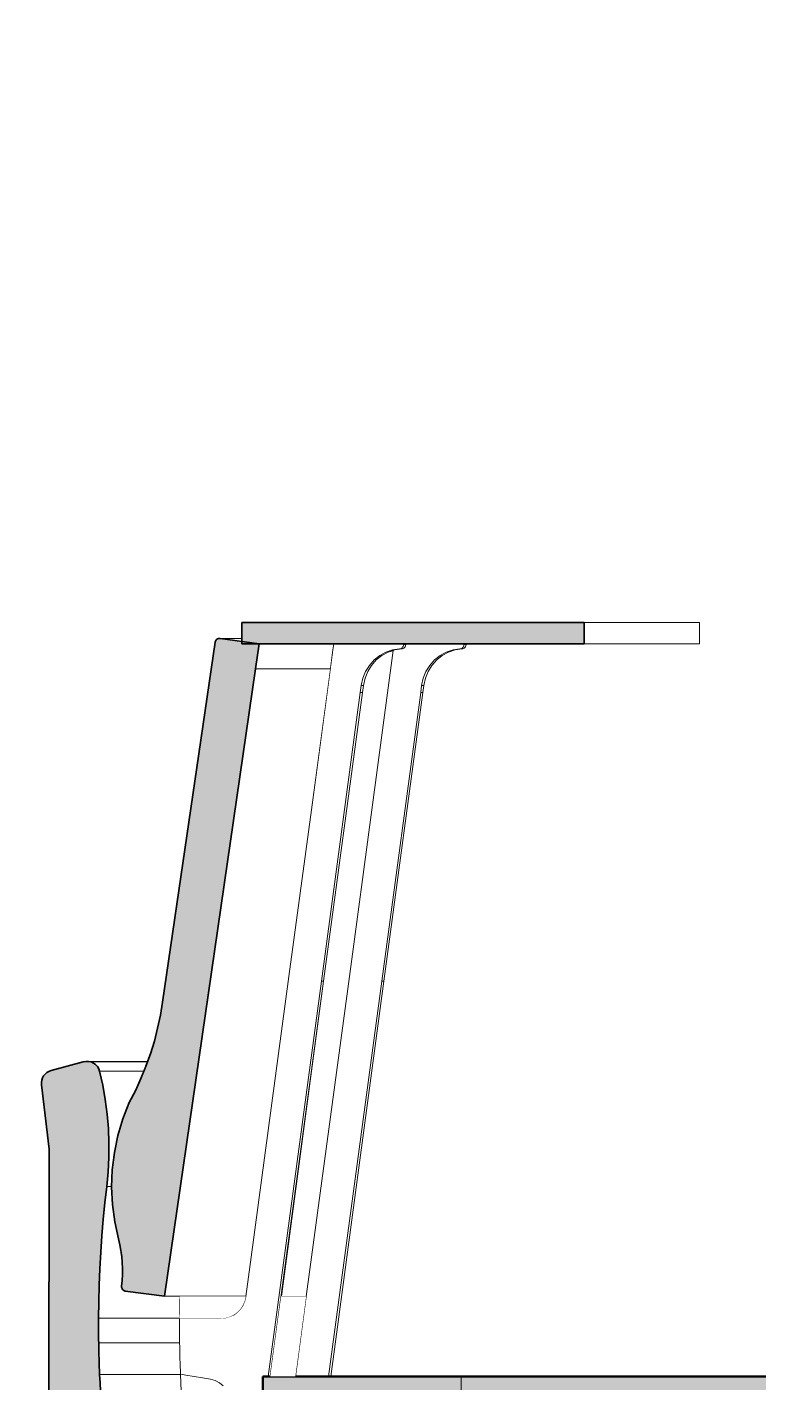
# Model space of a CAD drawing. Header units: millimetres. Extents: x -48147 to 1422273, y -494195 to 18123.
# Drawn here: x 1391979 to 1392842, y -488527 to -486930 of the extents above; entities that cross this region are included whole.
import ezdxf

# ---------------------------------------------------------------- set-up
doc = ezdxf.new("R2010")
doc.units = ezdxf.units.MM
doc.header["$MEASUREMENT"] = 0
doc.linetypes.add('Wipeout_Contour', pattern=[1000, 0, -1000])
doc.layers.add('HATCHING_Pen_No__1', color=7, linetype='Continuous', lineweight=13)
doc.layers.add('New_A-35-M_FFE_Fixed_Pen_No__1', color=7, linetype='Continuous', lineweight=13)
for name, color, linetype, lineweight, true_color in [('HATCHING_Pen_No__145', 7, 'Continuous', 0, 0xa6a6a6), ('New_A-20-M_Floor_Slab_Pen_No__29', 7, 'Continuous', 50, 0x2a2a2a), ('New_A-20-M_Floor_Slab_Pen_No__81', 7, 'Continuous', 20, 0x6a6a6a), ('New_A-35-M_FFE_Fixed_Pen_No__104', 7, 'Continuous', 15, 0xa6a6a6), ('New_A-35-M_FFE_Fixed_Pen_No__44', 7, 'Continuous', 35, 0x444444)]:
    doc.layers.add(name, color=color, linetype=linetype, lineweight=lineweight, true_color=true_color)
for name, color, linetype in [('New_A-20-M_Floor_Slab', 7, 'Continuous'), ('New_A-20-M_Roof', 7, 'Continuous'), ('New_A-25-M_Wall_Int', 7, 'Continuous'), ('New_A-35-M_FFE_Fixed', 7, 'Continuous')]:
    doc.layers.add(name, color=color, linetype=linetype)

# ---------------------------------------------------------------- blocks, each defined once
blk = doc.blocks.new('Section Elem_187_2', base_point=(1383917.5, -489195))
at = {"color": 254, "linetype": 'Wipeout_Contour', "lineweight": 0, "ltscale": 5913535.583764167}
blk.add_wipeout([(1398261.9, -487179.4), (1392658.7, -489125.1), (1392664.9, -489142.9), (1398261.9, -487199.3)], dxfattribs=at).dxf.layer = 'New_A-20-M_Roof'
blk = doc.blocks.new('Section Elem_292_2', base_point=(1383917.5, -489195))
at = {"layer": 'New_A-35-M_FFE_Fixed_Pen_No__44', "linetype": 'Continuous'}
blk.add_line((1392005.3, -488408), (1392004.8, -488408), dxfattribs=at)
at = {"layer": 'New_A-35-M_FFE_Fixed_Pen_No__44', "linetype": 'Continuous', "flags": 128}
blk.add_lwpolyline([(1392004.8, -488408), (1392004.8, -488540), (1392004.8, -488552)], dxfattribs=at)
at = {"color": 254, "linetype": 'Wipeout_Contour', "lineweight": 0, "ltscale": 5902433.51346882}
blk.add_wipeout([(1392635.8, -487631.1), (1392635.8, -487656.1), (1392771.7, -487656.1), (1392771.7, -487631.1)], dxfattribs=at).dxf.layer = 'New_A-35-M_FFE_Fixed'
at = {"color": 254, "linetype": 'Wipeout_Contour', "lineweight": 0, "ltscale": 5901396.156377889}
blk.add_wipeout([(1392422.6, -487658.1), (1392422.3, -487659), (1392424.9, -487659), (1392425.2, -487658.1)], dxfattribs=at).dxf.layer = 'New_A-35-M_FFE_Fixed'
at = {"color": 254, "linetype": 'Wipeout_Contour', "lineweight": 0, "ltscale": 5901638.492732571}
blk.add_wipeout([(1392483.7, -487663.4), (1392491.9, -487662.2), (1392489.3, -487662.2), (1392481.1, -487663.4)], dxfattribs=at).dxf.layer = 'New_A-35-M_FFE_Fixed'
at = {"color": 254, "linetype": 'Wipeout_Contour', "lineweight": 0, "ltscale": 5901272.114057507}
blk.add_wipeout([(1392382.5, -487681.7), (1392378, -487688.9), (1392380.6, -487688.9), (1392385.1, -487681.7)], dxfattribs=at).dxf.layer = 'New_A-35-M_FFE_Fixed'
at = {"color": 254, "linetype": 'Wipeout_Contour', "lineweight": 0, "ltscale": 5901566.155512916}
blk.add_wipeout([(1392461.9, -487675.3), (1392468.4, -487670.1), (1392465.8, -487670.1), (1392459.3, -487675.3)], dxfattribs=at).dxf.layer = 'New_A-35-M_FFE_Fixed'
at = {"color": 254, "linetype": 'Wipeout_Contour', "lineweight": 0, "ltscale": 5901536.342465379}
blk.add_wipeout([(1392448.6, -487696.8), (1392451.8, -487688.9), (1392449.2, -487688.9), (1392446, -487696.8)], dxfattribs=at).dxf.layer = 'New_A-35-M_FFE_Fixed'
at = {"color": 254, "linetype": 'Wipeout_Contour', "lineweight": 0, "ltscale": 5901274.356373379}
blk.add_wipeout([(1392375.5, -487705.2), (1392373, -487705.2), (1392371.8, -487713.6), (1392374.4, -487713.6)], dxfattribs=at).dxf.layer = 'New_A-35-M_FFE_Fixed'
at = {"color": 254, "linetype": 'Wipeout_Contour', "lineweight": 0, "ltscale": 5901543.051749294}
blk.add_wipeout([(1392445.6, -487713.6), (1392446.7, -487705.2), (1392444.1, -487705.2), (1392443, -487713.6)], dxfattribs=at).dxf.layer = 'New_A-35-M_FFE_Fixed'
at = {"color": 254, "linetype": 'Wipeout_Contour', "lineweight": 0, "ltscale": 7376034.337612844}
blk.add_wipeout([(1392064.6, -488159.8), (1392068.4, -488176.5), (1392109.7, -488176.5), (1392113.3, -488168.5), (1392116.9, -488159.8)], dxfattribs=at).dxf.layer = 'New_A-35-M_FFE_Fixed'
at = {"color": 254, "linetype": 'Wipeout_Contour', "lineweight": 0, "ltscale": 7376086.993997205}
blk.add_wipeout([(1392075, -488227.3), (1392075.6, -488244.4), (1392084.3, -488244.4), (1392086.2, -488235.7), (1392088.7, -488227.3)], dxfattribs=at).dxf.layer = 'New_A-35-M_FFE_Fixed'
at = {"color": 254, "linetype": 'Wipeout_Contour', "lineweight": 0, "ltscale": 7376171.016053017}
blk.add_wipeout([(1392070.8, -488314.9), (1392079.6, -488314.9), (1392078.7, -488296.6), (1392078.7, -488295.6), (1392073, -488295.6)], dxfattribs=at).dxf.layer = 'New_A-35-M_FFE_Fixed'
at = {"color": 254, "linetype": 'Wipeout_Contour', "lineweight": 0, "ltscale": 10326817.78559845}
blk.add_wipeout([(1392067.3, -488353.7), (1392065.9, -488373.2), (1392090, -488373.2), (1392089.7, -488371.3), (1392088.4, -488364.4), (1392086.8, -488357.5), (1392086, -488353.7)], dxfattribs=at).dxf.layer = 'New_A-35-M_FFE_Fixed'
at = {"color": 254, "linetype": 'Wipeout_Contour', "lineweight": 0, "ltscale": 5901290.783648164}
blk.add_wipeout([(1392063.3, -488469.1), (1392063.4, -488472.8), (1392158.8, -488472.8), (1392158.8, -488469.1)], dxfattribs=at).dxf.layer = 'New_A-35-M_FFE_Fixed'
at = {"color": 254, "linetype": 'Wipeout_Contour', "lineweight": 0, "ltscale": 5901364.230547085}
blk.add_wipeout([(1392160, -488517.4), (1392064.6, -488517.4), (1392065.1, -488527.1), (1392160.4, -488527.1)], dxfattribs=at).dxf.layer = 'New_A-35-M_FFE_Fixed'
at = {"layer": 'New_A-35-M_FFE_Fixed_Pen_No__1', "linetype": 'Continuous'}
for p, q in [((1392771.7, -487631.1), (1392635.8, -487631.1)), ((1392771.7, -487631.1), (1392771.7, -487656.1)), ((1392771.7, -487656.1), (1392635.8, -487656.1))]:
    blk.add_line(p, q, dxfattribs=at)
at = {"layer": 'New_A-35-M_FFE_Fixed_Pen_No__44', "linetype": 'Continuous'}
for q in [(1392232.1, -487631.1), (1392635.8, -487656.1)]:
    blk.add_line((1392635.8, -487631.1), q, dxfattribs=at)
at = {"color": 254, "linetype": 'Wipeout_Contour', "lineweight": 0, "ltscale": 5901395.245160792}
blk.add_wipeout([(1392421.3, -487660.6), (1392423.9, -487660.6), (1392424.5, -487659.9), (1392421.9, -487659.9)], dxfattribs=at).dxf.layer = 'New_A-35-M_FFE_Fixed'
at = {"color": 254, "linetype": 'Wipeout_Contour', "lineweight": 0, "ltscale": 5901654.811991971}
blk.add_wipeout([(1392491.9, -487662.2), (1392492.8, -487662), (1392490.2, -487662), (1392489.3, -487662.2)], dxfattribs=at).dxf.layer = 'New_A-35-M_FFE_Fixed'
at = {"color": 254, "linetype": 'Wipeout_Contour', "lineweight": 0, "ltscale": 5901550.84754866}
blk.add_wipeout([(1392456.2, -487681.7), (1392461.9, -487675.3), (1392459.3, -487675.3), (1392453.7, -487681.7)], dxfattribs=at).dxf.layer = 'New_A-35-M_FFE_Fixed'
at = {"color": 254, "linetype": 'Wipeout_Contour', "lineweight": 0, "ltscale": 5901267.646007742}
blk.add_wipeout([(1392378, -487688.9), (1392374.8, -487696.8), (1392377.4, -487696.8), (1392380.6, -487688.9)], dxfattribs=at).dxf.layer = 'New_A-35-M_FFE_Fixed'
at = {"color": 254, "linetype": 'Wipeout_Contour', "lineweight": 0, "ltscale": 5901537.573774412}
blk.add_wipeout([(1392448.6, -487696.8), (1392446, -487696.8), (1392444.1, -487705.2), (1392446.7, -487705.2)], dxfattribs=at).dxf.layer = 'New_A-35-M_FFE_Fixed'
at = {"color": 254, "linetype": 'Wipeout_Contour', "lineweight": 0, "ltscale": 5901416.12790128}
blk.add_wipeout([(1392326, -488053.6), (1392328.6, -488053.6), (1392374.4, -487713.6), (1392371.8, -487713.6)], dxfattribs=at).dxf.layer = 'New_A-35-M_FFE_Fixed'
at = {"color": 254, "linetype": 'Wipeout_Contour', "lineweight": 0, "ltscale": 5900800.370506893}
blk.add_wipeout([(1392063.6, -488156.9), (1392064.6, -488159.8), (1392116.9, -488159.8), (1392118.1, -488156.9)], dxfattribs=at).dxf.layer = 'New_A-35-M_FFE_Fixed'
at = {"color": 254, "linetype": 'Wipeout_Contour', "lineweight": 0, "ltscale": 7376070.722392783}
blk.add_wipeout([(1392073.5, -488210.3), (1392075, -488227.3), (1392088.7, -488227.3), (1392092.1, -488216), (1392094.3, -488210.3)], dxfattribs=at).dxf.layer = 'New_A-35-M_FFE_Fixed'
at = {"color": 254, "linetype": 'Wipeout_Contour', "lineweight": 0, "ltscale": 7376106.008614232}
blk.add_wipeout([(1392075.6, -488244.4), (1392075.5, -488261.5), (1392081.2, -488261.5), (1392082, -488255.8), (1392084.3, -488244.4)], dxfattribs=at).dxf.layer = 'New_A-35-M_FFE_Fixed'
at = {"color": 254, "linetype": 'Wipeout_Contour', "lineweight": 0, "ltscale": 7376241.596982971}
blk.add_wipeout([(1392068.9, -488334.3), (1392067.3, -488353.7), (1392086, -488353.7), (1392082.4, -488337.5), (1392081.9, -488334.3)], dxfattribs=at).dxf.layer = 'New_A-35-M_FFE_Fixed'
at = {"color": 254, "linetype": 'Wipeout_Contour', "lineweight": 0, "ltscale": 10326875.3645948}
blk.add_wipeout([(1392065.9, -488373.2), (1392064.8, -488392.6), (1392091.6, -488392.6), (1392091.6, -488392.3), (1392091.3, -488385.3), (1392090.7, -488378.3), (1392090, -488373.2)], dxfattribs=at).dxf.layer = 'New_A-35-M_FFE_Fixed'
at = {"color": 254, "linetype": 'Wipeout_Contour', "lineweight": 0, "ltscale": 5901285.868337039}
blk.add_wipeout([(1392063.3, -488465.5), (1392063.3, -488469.1), (1392158.8, -488469.1), (1392158.7, -488465.5)], dxfattribs=at).dxf.layer = 'New_A-35-M_FFE_Fixed'
at = {"color": 254, "linetype": 'Wipeout_Contour', "lineweight": 0, "ltscale": 5901306.477465702}
blk.add_wipeout([(1392063.5, -488480), (1392063.5, -488484.7), (1392159, -488484.7), (1392158.9, -488480)], dxfattribs=at).dxf.layer = 'New_A-35-M_FFE_Fixed'
at = {"color": 254, "linetype": 'Wipeout_Contour', "lineweight": 0, "ltscale": 5901353.486880967}
blk.add_wipeout([(1392064.4, -488512.7), (1392064.6, -488517.4), (1392160, -488517.4), (1392159.8, -488512.7)], dxfattribs=at).dxf.layer = 'New_A-35-M_FFE_Fixed'
at = {"color": 254, "linetype": 'Wipeout_Contour', "lineweight": 0, "ltscale": 5901389.141127959}
blk.add_wipeout([(1392419.9, -487661.7), (1392419, -487662), (1392421.6, -487662), (1392422.5, -487661.7)], dxfattribs=at).dxf.layer = 'New_A-35-M_FFE_Fixed'
at = {"color": 254, "linetype": 'Wipeout_Contour', "lineweight": 0, "ltscale": 5901586.282809446}
blk.add_wipeout([(1392468.4, -487670.1), (1392475.8, -487666), (1392473.2, -487666), (1392465.8, -487670.1)], dxfattribs=at).dxf.layer = 'New_A-35-M_FFE_Fixed'
at = {"color": 254, "linetype": 'Wipeout_Contour', "lineweight": 0, "ltscale": 5901663.103415485}
blk.add_wipeout([(1392496.4, -487657.2), (1392496.4, -487656.1), (1392493.8, -487656.1), (1392493.8, -487657.2)], dxfattribs=at).dxf.layer = 'New_A-35-M_FFE_Fixed'
at = {"color": 254, "linetype": 'Wipeout_Contour', "lineweight": 0, "ltscale": 5901282.150038674}
blk.add_wipeout([(1392388.1, -487675.3), (1392382.5, -487681.7), (1392385.1, -487681.7), (1392390.7, -487675.3)], dxfattribs=at).dxf.layer = 'New_A-35-M_FFE_Fixed'
at = {"color": 254, "linetype": 'Wipeout_Contour', "lineweight": 0, "ltscale": 5901540.811052563}
blk.add_wipeout([(1392451.8, -487688.9), (1392456.2, -487681.7), (1392453.7, -487681.7), (1392449.2, -487688.9)], dxfattribs=at).dxf.layer = 'New_A-35-M_FFE_Fixed'
at = {"color": 254, "linetype": 'Wipeout_Contour', "lineweight": 0, "ltscale": 5901268.877860803}
blk.add_wipeout([(1392373, -487705.2), (1392375.5, -487705.2), (1392377.4, -487696.8), (1392374.8, -487696.8)], dxfattribs=at).dxf.layer = 'New_A-35-M_FFE_Fixed'
at = {"color": 254, "linetype": 'Wipeout_Contour', "lineweight": 0, "ltscale": 5900785.771683281}
blk.add_wipeout([(1392120.5, -488150.3), (1392057.4, -488150.3), (1392059.9, -488152.1), (1392119.9, -488152.1)], dxfattribs=at).dxf.layer = 'New_A-35-M_FFE_Fixed'
at = {"color": 254, "linetype": 'Wipeout_Contour', "lineweight": 0, "ltscale": 7376057.469805259}
blk.add_wipeout([(1392071.3, -488193.3), (1392073.5, -488210.3), (1392094.3, -488210.3), (1392099.6, -488196.8), (1392101.4, -488193.3)], dxfattribs=at).dxf.layer = 'New_A-35-M_FFE_Fixed'
at = {"color": 254, "linetype": 'Wipeout_Contour', "lineweight": 0, "ltscale": 7376127.257443456}
blk.add_wipeout([(1392075.5, -488261.5), (1392074.6, -488278.6), (1392079.4, -488278.6), (1392079.4, -488276.1), (1392081.2, -488261.5)], dxfattribs=at).dxf.layer = 'New_A-35-M_FFE_Fixed'
at = {"color": 254, "linetype": 'Wipeout_Contour', "lineweight": 0, "ltscale": 7376203.811267262}
blk.add_wipeout([(1392070.8, -488314.9), (1392068.9, -488334.3), (1392081.9, -488334.3), (1392079.7, -488317.1), (1392079.6, -488314.9)], dxfattribs=at).dxf.layer = 'New_A-35-M_FFE_Fixed'
at = {"color": 254, "linetype": 'Wipeout_Contour', "lineweight": 0, "ltscale": 8851636.584311722}
blk.add_wipeout([(1392064, -488412.1), (1392090.6, -488412.1), (1392091.2, -488406.3), (1392091.6, -488399.3), (1392091.6, -488392.6), (1392064.8, -488392.6)], dxfattribs=at).dxf.layer = 'New_A-35-M_FFE_Fixed'
at = {"color": 254, "linetype": 'Wipeout_Contour', "lineweight": 0, "ltscale": 5901276.14392733}
blk.add_wipeout([(1392063.3, -488458.3), (1392063.3, -488461.9), (1392158.7, -488461.9), (1392158.7, -488458.3)], dxfattribs=at).dxf.layer = 'New_A-35-M_FFE_Fixed'
at = {"color": 254, "linetype": 'Wipeout_Contour', "lineweight": 0, "ltscale": 5901295.734320601}
blk.add_wipeout([(1392158.8, -488472.8), (1392063.4, -488472.8), (1392063.4, -488476.4), (1392158.8, -488476.4)], dxfattribs=at).dxf.layer = 'New_A-35-M_FFE_Fixed'
at = {"color": 254, "linetype": 'Wipeout_Contour', "lineweight": 0, "ltscale": 5901346.596008894}
blk.add_wipeout([(1392159.6, -488508.1), (1392064.2, -488508.1), (1392064.4, -488512.7), (1392159.8, -488512.7)], dxfattribs=at).dxf.layer = 'New_A-35-M_FFE_Fixed'
at = {"color": 254, "linetype": 'Wipeout_Contour', "lineweight": 0, "ltscale": 5901391.731226729}
blk.add_wipeout([(1392420.7, -487661.2), (1392419.9, -487661.7), (1392422.5, -487661.7), (1392423.2, -487661.2)], dxfattribs=at).dxf.layer = 'New_A-35-M_FFE_Fixed'
at = {"color": 254, "linetype": 'Wipeout_Contour', "lineweight": 0, "ltscale": 5901610.634965225}
blk.add_wipeout([(1392475.8, -487666), (1392483.7, -487663.4), (1392481.1, -487663.4), (1392473.2, -487666)], dxfattribs=at).dxf.layer = 'New_A-35-M_FFE_Fixed'
at = {"color": 254, "linetype": 'Wipeout_Contour', "lineweight": 0, "ltscale": 5901664.742749119}
blk.add_wipeout([(1392495.7, -487659.9), (1392496.1, -487659), (1392493.5, -487659), (1392493.1, -487659.9)], dxfattribs=at).dxf.layer = 'New_A-35-M_FFE_Fixed'
at = {"color": 254, "linetype": 'Wipeout_Contour', "lineweight": 0, "ltscale": 5900779.721258601}
blk.add_wipeout([(1392054.5, -488149), (1392057.4, -488150.3), (1392120.5, -488150.3), (1392121, -488149)], dxfattribs=at).dxf.layer = 'New_A-35-M_FFE_Fixed'
at = {"color": 254, "linetype": 'Wipeout_Contour', "lineweight": 0, "ltscale": 7376046.858517621}
blk.add_wipeout([(1392109.7, -488176.5), (1392068.4, -488176.5), (1392071.3, -488193.3), (1392101.4, -488193.3), (1392106.8, -488182.8)], dxfattribs=at).dxf.layer = 'New_A-35-M_FFE_Fixed'
at = {"color": 254, "linetype": 'Wipeout_Contour', "lineweight": 0, "ltscale": 5900916.460506753}
blk.add_wipeout([(1392074.6, -488278.6), (1392073, -488295.6), (1392078.7, -488295.6), (1392079.4, -488278.6)], dxfattribs=at).dxf.layer = 'New_A-35-M_FFE_Fixed'
at = {"color": 254, "linetype": 'Wipeout_Contour', "lineweight": 0, "ltscale": 22129432.51314514}
blk.add_wipeout([(1392063.5, -488431.5), (1392158.9, -488431.5), (1392159.1, -488425.1), (1392141.1, -488425.1), (1392094.9, -488418.9), (1392093.9, -488418.6), (1392093, -488418.2), (1392092.2, -488417.7), (1392091.5, -488416.9), (1392091, -488416.1), (1392090.6, -488415.2), (1392090.5, -488414.3), (1392090.5, -488413.3), (1392090.6, -488412.1), (1392064, -488412.1)], dxfattribs=at).dxf.layer = 'New_A-35-M_FFE_Fixed'
at = {"color": 254, "linetype": 'Wipeout_Contour', "lineweight": 0, "ltscale": 5901300.720320695}
blk.add_wipeout([(1392063.4, -488476.4), (1392063.5, -488480), (1392158.9, -488480), (1392158.8, -488476.4)], dxfattribs=at).dxf.layer = 'New_A-35-M_FFE_Fixed'
at = {"color": 254, "linetype": 'Wipeout_Contour', "lineweight": 0, "ltscale": 5901339.763423837}
blk.add_wipeout([(1392064.1, -488503.4), (1392064.2, -488508.1), (1392159.6, -488508.1), (1392159.4, -488503.4)], dxfattribs=at).dxf.layer = 'New_A-35-M_FFE_Fixed'
at = {"layer": 'New_A-35-M_FFE_Fixed_Pen_No__1', "linetype": 'Continuous'}
blk.add_line((1392073, -488295.6), (1392078.7, -488295.6), dxfattribs=at)
at = {"color": 254, "linetype": 'Wipeout_Contour', "lineweight": 0, "ltscale": 5901386.112795039}
blk.add_wipeout([(1392421.6, -487662), (1392419, -487662), (1392418.1, -487662.2), (1392420.7, -487662.2)], dxfattribs=at).dxf.layer = 'New_A-35-M_FFE_Fixed'
at = {"color": 254, "linetype": 'Wipeout_Contour', "lineweight": 0, "ltscale": 5901663.944534294}
blk.add_wipeout([(1392495.1, -487660.6), (1392495.7, -487659.9), (1392493.1, -487659.9), (1392492.5, -487660.6)], dxfattribs=at).dxf.layer = 'New_A-35-M_FFE_Fixed'
at = {"color": 254, "linetype": 'Wipeout_Contour', "lineweight": 0, "ltscale": 5900767.473771575}
blk.add_wipeout([(1392048.4, -488148.3), (1392051.5, -488148.4), (1392121.2, -488148.4), (1392121.3, -488148.3)], dxfattribs=at).dxf.layer = 'New_A-35-M_FFE_Fixed'
at = {"color": 254, "linetype": 'Wipeout_Contour', "lineweight": 0, "ltscale": 5901251.714792812}
blk.add_wipeout([(1392063.5, -488431.5), (1392063.3, -488451), (1392158.7, -488451), (1392158.9, -488431.5)], dxfattribs=at).dxf.layer = 'New_A-35-M_FFE_Fixed'
at = {"color": 254, "linetype": 'Wipeout_Contour', "lineweight": 0, "ltscale": 5901332.989201427}
blk.add_wipeout([(1392063.9, -488498.7), (1392064.1, -488503.4), (1392159.4, -488503.4), (1392159.3, -488498.7)], dxfattribs=at).dxf.layer = 'New_A-35-M_FFE_Fixed'
at = {"color": 254, "linetype": 'Wipeout_Contour', "lineweight": 0, "ltscale": 5901369.793672539}
blk.add_wipeout([(1392409.9, -487663.4), (1392412.5, -487663.4), (1392420.7, -487662.2), (1392418.1, -487662.2)], dxfattribs=at).dxf.layer = 'New_A-35-M_FFE_Fixed'
at = {"color": 254, "linetype": 'Wipeout_Contour', "lineweight": 0, "ltscale": 5901660.43049724}
blk.add_wipeout([(1392493.6, -487661.7), (1392494.4, -487661.2), (1392491.8, -487661.2), (1392491, -487661.7)], dxfattribs=at).dxf.layer = 'New_A-35-M_FFE_Fixed'
at = {"color": 254, "linetype": 'Wipeout_Contour', "lineweight": 0, "ltscale": 5900796.367815315}
blk.add_wipeout([(1392062, -488154.3), (1392063.6, -488156.9), (1392118.1, -488156.9), (1392119.1, -488154.3)], dxfattribs=at).dxf.layer = 'New_A-35-M_FFE_Fixed'
at = {"color": 254, "linetype": 'Wipeout_Contour', "lineweight": 0, "ltscale": 5901266.561336003}
blk.add_wipeout([(1392063.3, -488454.6), (1392158.7, -488454.6), (1392158.7, -488451), (1392063.3, -488451)], dxfattribs=at).dxf.layer = 'New_A-35-M_FFE_Fixed'
at = {"color": 254, "linetype": 'Wipeout_Contour', "lineweight": 0, "ltscale": 5901326.273421537}
blk.add_wipeout([(1392063.8, -488494), (1392063.9, -488498.7), (1392159.3, -488498.7), (1392159.2, -488494)], dxfattribs=at).dxf.layer = 'New_A-35-M_FFE_Fixed'
at = {"color": 254, "linetype": 'Wipeout_Contour', "lineweight": 0, "ltscale": 5901341.93619134}
blk.add_wipeout([(1392412.5, -487663.4), (1392409.9, -487663.4), (1392402, -487666), (1392404.6, -487666)], dxfattribs=at).dxf.layer = 'New_A-35-M_FFE_Fixed'
at = {"color": 254, "linetype": 'Wipeout_Contour', "lineweight": 0, "ltscale": 5901396.043317532}
blk.add_wipeout([(1392422.3, -487659), (1392421.9, -487659.9), (1392424.5, -487659.9), (1392424.9, -487659)], dxfattribs=at).dxf.layer = 'New_A-35-M_FFE_Fixed'
at = {"color": 254, "linetype": 'Wipeout_Contour', "lineweight": 0, "ltscale": 5901657.84035723}
blk.add_wipeout([(1392492.8, -487662), (1392493.6, -487661.7), (1392491, -487661.7), (1392490.2, -487662)], dxfattribs=at).dxf.layer = 'New_A-35-M_FFE_Fixed'
at = {"color": 254, "linetype": 'Wipeout_Contour', "lineweight": 0, "ltscale": 7376016.598071514}
blk.add_wipeout([(1392119.9, -488152.1), (1392059.9, -488152.1), (1392062, -488154.3), (1392119.1, -488154.3), (1392119.2, -488154)], dxfattribs=at).dxf.layer = 'New_A-35-M_FFE_Fixed'
at = {"color": 254, "linetype": 'Wipeout_Contour', "lineweight": 0, "ltscale": 5901271.334890774}
blk.add_wipeout([(1392063.3, -488458.3), (1392158.7, -488458.3), (1392158.7, -488454.6), (1392063.3, -488454.6)], dxfattribs=at).dxf.layer = 'New_A-35-M_FFE_Fixed'
at = {"color": 254, "linetype": 'Wipeout_Contour', "lineweight": 0, "ltscale": 5901319.616154142}
blk.add_wipeout([(1392063.6, -488489.4), (1392063.8, -488494), (1392159.2, -488494), (1392159.1, -488489.4)], dxfattribs=at).dxf.layer = 'New_A-35-M_FFE_Fixed'
at = {"color": 254, "linetype": 'Wipeout_Contour', "lineweight": 0, "ltscale": 5901393.790454303}
blk.add_wipeout([(1392421.3, -487660.6), (1392420.7, -487661.2), (1392423.2, -487661.2), (1392423.9, -487660.6)], dxfattribs=at).dxf.layer = 'New_A-35-M_FFE_Fixed'
at = {"color": 254, "linetype": 'Wipeout_Contour', "lineweight": 0, "ltscale": 5901662.489773472}
blk.add_wipeout([(1392494.4, -487661.2), (1392495.1, -487660.6), (1392492.5, -487660.6), (1392491.8, -487661.2)], dxfattribs=at).dxf.layer = 'New_A-35-M_FFE_Fixed'
at = {"color": 254, "linetype": 'Wipeout_Contour', "lineweight": 0, "ltscale": 5901297.457525662}
blk.add_wipeout([(1392397.2, -487670.1), (1392394.7, -487670.1), (1392388.1, -487675.3), (1392390.7, -487675.3)], dxfattribs=at).dxf.layer = 'New_A-35-M_FFE_Fixed'
at = {"color": 254, "linetype": 'Wipeout_Contour', "lineweight": 0, "ltscale": 5900773.538773224}
blk.add_wipeout([(1392051.5, -488148.4), (1392054.5, -488149), (1392121, -488149), (1392121.2, -488148.4)], dxfattribs=at).dxf.layer = 'New_A-35-M_FFE_Fixed'
at = {"color": 254, "linetype": 'Wipeout_Contour', "lineweight": 0, "ltscale": 5901280.988418578}
blk.add_wipeout([(1392063.3, -488461.9), (1392063.3, -488465.5), (1392158.7, -488465.5), (1392158.7, -488461.9)], dxfattribs=at).dxf.layer = 'New_A-35-M_FFE_Fixed'
at = {"color": 254, "linetype": 'Wipeout_Contour', "lineweight": 0, "ltscale": 5901313.017478758}
blk.add_wipeout([(1392063.5, -488484.7), (1392063.6, -488489.4), (1392159.1, -488489.4), (1392159, -488484.7)], dxfattribs=at).dxf.layer = 'New_A-35-M_FFE_Fixed'
at = {"layer": 'New_A-35-M_FFE_Fixed_Pen_No__104', "linetype": 'Continuous'}
blk.add_hatch(color=256, dxfattribs=at).paths.add_polyline_path([(1392069.6, -488598), (1392070.1, -488597.1), (1392070.3, -488596.1), (1392070.3, -488595), (1392069.3, -488585.3), (1392068.4, -488575.6), (1392067.6, -488566), (1392066.9, -488556.3), (1392066.2, -488546.6), (1392065.6, -488536.8), (1392065.1, -488527.1), (1392064.6, -488517.4), (1392064.4, -488512.7), (1392064.2, -488508.1), (1392064.1, -488503.4), (1392063.9, -488498.7), (1392063.8, -488494), (1392063.6, -488489.4), (1392063.5, -488484.7), (1392063.5, -488480), (1392063.4, -488476.4), (1392063.4, -488472.8), (1392063.3, -488469.1), (1392063.3, -488465.5), (1392063.3, -488461.9), (1392063.3, -488458.3), (1392063.3, -488454.6), (1392063.3, -488451), (1392063.5, -488431.5), (1392064, -488412.1), (1392064.8, -488392.6), (1392065.9, -488373.2), (1392067.3, -488353.7), (1392068.9, -488334.3), (1392070.8, -488314.9), (1392073, -488295.6), (1392074.6, -488278.6), (1392075.5, -488261.5), (1392075.6, -488244.4), (1392075, -488227.3), (1392073.5, -488210.3), (1392071.3, -488193.3), (1392068.4, -488176.5), (1392064.6, -488159.8), (1392063.6, -488156.9), (1392062, -488154.3), (1392059.9, -488152.1), (1392057.4, -488150.3), (1392054.5, -488149), (1392051.5, -488148.4), (1392048.4, -488148.3), (1392045.3, -488148.8), (1392007.4, -488159.1), (1392004.8, -488160.1), (1392002.4, -488161.5), (1392000.3, -488163.3), (1391998.6, -488165.4), (1391997.3, -488167.8), (1391996.4, -488170.4), (1391996.1, -488173.1), (1391996.2, -488175.8), (1392005.3, -488251.6), (1392005.3, -488408), (1392004.8, -488408), (1392004.8, -488540), (1392004.8, -488552), (1392005.3, -488552), (1392005.3, -488600.5), (1392011.5, -488600.5), (1392023.9, -488600.5), (1392065.1, -488600.5), (1392066.2, -488600.4), (1392067.2, -488600.1), (1392068.2, -488599.6), (1392069, -488598.9)])
at = {"layer": 'New_A-35-M_FFE_Fixed_Pen_No__44', "linetype": 'Continuous', "flags": 128}
blk.add_lwpolyline([(1392065.6, -488536.8), (1392065.1, -488527.1), (1392064.6, -488517.4), (1392064.4, -488512.7), (1392064.2, -488508.1), (1392064.1, -488503.4), (1392063.9, -488498.7), (1392063.8, -488494), (1392063.6, -488489.4), (1392063.5, -488484.7), (1392063.5, -488480), (1392063.4, -488476.4), (1392063.4, -488472.8), (1392063.3, -488469.1), (1392063.3, -488465.5), (1392063.3, -488461.9), (1392063.3, -488458.3), (1392063.3, -488454.6), (1392063.3, -488451), (1392063.5, -488431.5), (1392064, -488412.1), (1392064.8, -488392.6), (1392065.9, -488373.2), (1392067.3, -488353.7), (1392068.9, -488334.3), (1392070.8, -488314.9), (1392073, -488295.6), (1392074.6, -488278.6), (1392075.5, -488261.5), (1392075.6, -488244.4), (1392075, -488227.3), (1392073.5, -488210.3), (1392071.3, -488193.3), (1392068.4, -488176.5), (1392064.6, -488159.8), (1392063.6, -488156.9), (1392062, -488154.3), (1392059.9, -488152.1), (1392057.4, -488150.3), (1392054.5, -488149), (1392051.5, -488148.4), (1392048.4, -488148.3), (1392045.3, -488148.8), (1392007.4, -488159.1), (1392004.8, -488160.1), (1392002.4, -488161.5), (1392000.3, -488163.3), (1391998.6, -488165.4), (1391997.3, -488167.8), (1391996.4, -488170.4), (1391996.1, -488173.1), (1391996.2, -488175.8), (1392005.3, -488251.6), (1392005.3, -488408)], dxfattribs=at)
at = {"color": 254, "linetype": 'Wipeout_Contour', "lineweight": 0, "ltscale": 5901317.584396695}
blk.add_wipeout([(1392402, -487666), (1392394.7, -487670.1), (1392397.2, -487670.1), (1392404.6, -487666)], dxfattribs=at).dxf.layer = 'New_A-35-M_FFE_Fixed'
at = {"color": 254, "linetype": 'Wipeout_Contour', "lineweight": 0, "ltscale": 5901395.580298207}
blk.add_wipeout([(1392422.7, -487657.2), (1392422.6, -487658.1), (1392425.2, -487658.1), (1392425.3, -487657.2)], dxfattribs=at).dxf.layer = 'New_A-35-M_FFE_Fixed'
at = {"color": 254, "linetype": 'Wipeout_Contour', "lineweight": 0, "ltscale": 5901664.279848788}
blk.add_wipeout([(1392496.3, -487658.1), (1392496.4, -487657.2), (1392493.8, -487657.2), (1392493.8, -487658.1)], dxfattribs=at).dxf.layer = 'New_A-35-M_FFE_Fixed'
at = {"color": 254, "linetype": 'Wipeout_Contour', "lineweight": 0, "ltscale": 5901394.40380301}
blk.add_wipeout([(1392422.7, -487656.1), (1392422.7, -487657.2), (1392425.3, -487657.2), (1392425.3, -487656.1)], dxfattribs=at).dxf.layer = 'New_A-35-M_FFE_Fixed'
at = {"color": 254, "linetype": 'Wipeout_Contour', "lineweight": 0, "ltscale": 5901664.855869223}
blk.add_wipeout([(1392496.1, -487659), (1392496.3, -487658.1), (1392493.8, -487658.1), (1392493.5, -487659)], dxfattribs=at).dxf.layer = 'New_A-35-M_FFE_Fixed'
at = {"color": 254, "linetype": 'Wipeout_Contour', "lineweight": 0, "ltscale": 132787841.5827798}
blk.add_wipeout([(1392122.3, -488845.1), (1392122.2, -488846), (1392122.2, -488847), (1392256.9, -488847), (1392256.9, -488837.1), (1392255.3, -488836.5), (1392246.4, -488831.1), (1392238.9, -488823.9), (1392233, -488815.1), (1392229, -488805.3), (1392227.1, -488794.8), (1392227.5, -488784.1), (1392256.9, -488565.8), (1392256.9, -488519.5), (1392263.2, -488519.5), (1392373, -487705.2), (1392374.8, -487696.8), (1392378, -487688.9), (1392382.5, -487681.7), (1392388.1, -487675.3), (1392394.7, -487670.1), (1392402, -487666), (1392409.9, -487663.4), (1392418.1, -487662.2), (1392419, -487662), (1392419.9, -487661.7), (1392420.7, -487661.2), (1392421.3, -487660.6), (1392421.9, -487659.9), (1392422.3, -487659), (1392422.6, -487658.1), (1392422.7, -487657.2), (1392422.7, -487656.1), (1392340.6, -487656.1), (1392336.6, -487685.8), (1392236.9, -488425.2), (1392235.7, -488430.4), (1392233.6, -488435.3), (1392230.8, -488439.8), (1392227.2, -488443.6), (1392223, -488446.8), (1392218.3, -488449.1), (1392213.3, -488450.5), (1392208.2, -488451), (1392158.7, -488451), (1392158.7, -488454.6), (1392158.7, -488458.3), (1392158.7, -488461.9), (1392158.7, -488465.5), (1392158.8, -488469.1), (1392158.8, -488472.8), (1392158.8, -488476.4), (1392158.9, -488480), (1392159, -488484.7), (1392159.1, -488489.4), (1392159.2, -488494), (1392159.3, -488498.7), (1392159.4, -488503.4), (1392159.6, -488508.1), (1392159.8, -488512.7), (1392159.9, -488516.8), (1392166.4, -488517.9), (1392176.1, -488519.6), (1392185.8, -488521.3), (1392195.4, -488522.9), (1392200.8, -488524.5), (1392205.8, -488527), (1392210.2, -488530.5), (1392213.9, -488534.8), (1392216.7, -488539.8), (1392218.5, -488545.2), (1392219.4, -488550.9), (1392219.1, -488556.6), (1392193.4, -488747.4), (1392187.8, -488789.3), (1392185.4, -488799.8), (1392181.3, -488809.6), (1392175.6, -488818.6), (1392168.4, -488826.3), (1392160, -488832.6), (1392150.7, -488837.2), (1392140.7, -488840.1), (1392130.4, -488841), (1392127.1, -488841), (1392126.1, -488841.1), (1392125.2, -488841.4), (1392124.4, -488841.9), (1392123.7, -488842.5), (1392123.1, -488843.3), (1392122.6, -488844.1)], dxfattribs=at).dxf.layer = 'New_A-35-M_FFE_Fixed'
at = {"layer": 'New_A-35-M_FFE_Fixed_Pen_No__1', "linetype": 'Continuous'}
for p, q in [((1392048.4, -488148.3), (1392121.3, -488148.3)), ((1392064.6, -488159.8), (1392116.9, -488159.8)), ((1392230.8, -488439.8), (1392233.6, -488435.3)), ((1392063.3, -488451), (1392158.7, -488451)), ((1392158.7, -488451), (1392158.7, -488454.6)), ((1392158.7, -488451), (1392208.2, -488451)), ((1392208.2, -488451), (1392213.3, -488450.5)), ((1392213.3, -488450.5), (1392218.3, -488449.1)), ((1392218.3, -488449.1), (1392223, -488446.8)), ((1392223, -488446.8), (1392227.2, -488443.6)), ((1392227.2, -488443.6), (1392230.8, -488439.8)), ((1392158.7, -488454.6), (1392158.7, -488458.3)), ((1392158.7, -488458.3), (1392158.7, -488461.9)), ((1392158.7, -488461.9), (1392158.7, -488465.5)), ((1392158.7, -488465.5), (1392158.8, -488469.1)), ((1392063.5, -488480), (1392158.9, -488480)), ((1392158.8, -488469.1), (1392158.8, -488472.8)), ((1392158.8, -488472.8), (1392158.8, -488476.4)), ((1392158.8, -488476.4), (1392158.9, -488480)), ((1392158.9, -488480), (1392159, -488484.7)), ((1392159, -488484.7), (1392159.1, -488489.4)), ((1392159.1, -488489.4), (1392159.2, -488494)), ((1392159.2, -488494), (1392159.3, -488498.7)), ((1392159.3, -488498.7), (1392159.4, -488503.4)), ((1392159.4, -488503.4), (1392159.6, -488508.1)), ((1392159.6, -488508.1), (1392159.8, -488512.7)), ((1392159.8, -488512.7), (1392160, -488517.4)), ((1392064.6, -488517.4), (1392160, -488517.4)), ((1392166.4, -488517.9), (1392159.9, -488516.8)), ((1392160, -488517.4), (1392160.4, -488527.1)), ((1392160.4, -488527.1), (1392160.9, -488536.8)), ((1392176.1, -488519.6), (1392166.4, -488517.9)), ((1392185.8, -488521.3), (1392176.1, -488519.6)), ((1392195.4, -488522.9), (1392185.8, -488521.3)), ((1392200.8, -488524.5), (1392195.4, -488522.9)), ((1392205.8, -488527), (1392200.8, -488524.5)), ((1392210.2, -488530.5), (1392205.8, -488527))]:
    blk.add_line(p, q, dxfattribs=at)
at = {"color": 254, "linetype": 'Wipeout_Contour', "lineweight": 0, "ltscale": 5900612.010185958}
blk.add_wipeout([(1392205.6, -487649.8), (1392206.6, -487649.9), (1392232.1, -487649.9), (1392232.1, -487649.8)], dxfattribs=at).dxf.layer = 'New_A-35-M_FFE_Fixed'
at = {"color": 254, "linetype": 'Wipeout_Contour', "lineweight": 0, "ltscale": 5900924.967163639}
blk.add_wipeout([(1392252.8, -487656.1), (1392248.5, -487685.8), (1392336.6, -487685.8), (1392340.6, -487656.1)], dxfattribs=at).dxf.layer = 'New_A-35-M_FFE_Fixed'
at = {"color": 254, "linetype": 'Wipeout_Contour', "lineweight": 0, "ltscale": 5901684.812289598}
blk.add_wipeout([(1392445.6, -487713.6), (1392443, -487713.6), (1392397.1, -488053.6), (1392399.7, -488053.6)], dxfattribs=at).dxf.layer = 'New_A-35-M_FFE_Fixed'
at = {"color": 254, "linetype": 'Wipeout_Contour', "lineweight": 0, "ltscale": 5901744.272683989}
blk.add_wipeout([(1392263.2, -488519.5), (1392265.7, -488519.5), (1392328.6, -488053.6), (1392326, -488053.6)], dxfattribs=at).dxf.layer = 'New_A-35-M_FFE_Fixed'
at = {"color": 254, "linetype": 'Wipeout_Contour', "lineweight": 0, "ltscale": 4425472.270979071}
blk.add_wipeout([(1392206.6, -487649.9), (1392232.1, -487653.3), (1392232.1, -487649.9)], dxfattribs=at).dxf.layer = 'New_A-35-M_FFE_Fixed'
at = {"color": 254, "linetype": 'Wipeout_Contour', "lineweight": 0, "ltscale": 5901230.389967772}
blk.add_wipeout([(1392248.5, -487685.8), (1392141.1, -488425.1), (1392236.9, -488425.1), (1392336.6, -487685.8)], dxfattribs=at).dxf.layer = 'New_A-35-M_FFE_Fixed'
at = {"layer": 'New_A-35-M_FFE_Fixed_Pen_No__104', "linetype": 'Continuous'}
blk.add_hatch(color=256, dxfattribs=at).paths.add_polyline_path([(1392201, -487653.2), (1392200.8, -487654.1), (1392138.9, -488078.6), (1392136.3, -488093.9), (1392133, -488109.2), (1392129.1, -488124.3), (1392124.5, -488139.3), (1392119.2, -488154), (1392113.3, -488168.5), (1392106.8, -488182.8), (1392099.6, -488196.8), (1392092.1, -488216), (1392086.2, -488235.7), (1392082, -488255.8), (1392079.4, -488276.1), (1392078.7, -488296.6), (1392079.7, -488317.1), (1392082.4, -488337.5), (1392086.8, -488357.5), (1392088.4, -488364.4), (1392089.7, -488371.3), (1392090.7, -488378.3), (1392091.3, -488385.3), (1392091.6, -488392.3), (1392091.6, -488399.3), (1392091.2, -488406.3), (1392090.5, -488413.3), (1392090.5, -488414.3), (1392090.6, -488415.2), (1392091, -488416.1), (1392091.5, -488416.9), (1392092.2, -488417.7), (1392093, -488418.2), (1392093.9, -488418.6), (1392094.9, -488418.9), (1392141.1, -488425.1), (1392248.5, -487685.8), (1392252.8, -487656.1), (1392206.6, -487649.9), (1392205.6, -487649.8), (1392204.6, -487650), (1392203.7, -487650.3), (1392202.8, -487650.8), (1392202.1, -487651.5), (1392201.5, -487652.3)])
at = {"layer": 'New_A-35-M_FFE_Fixed_Pen_No__1', "linetype": 'Continuous'}
for p, q in [((1392205.6, -487649.8), (1392232.1, -487649.8)), ((1392206.6, -487649.9), (1392232.1, -487649.9)), ((1392236.9, -488425.2), (1392243.1, -488379)), ((1392141.1, -488425.1), (1392236.9, -488425.1)), ((1392158.9, -488431.5), (1392158.7, -488451)), ((1392159.1, -488425.1), (1392158.9, -488431.5)), ((1392233.6, -488435.3), (1392235.7, -488430.4)), ((1392235.7, -488430.4), (1392236.9, -488425.2))]:
    blk.add_line(p, q, dxfattribs=at)
at = {"layer": 'New_A-35-M_FFE_Fixed_Pen_No__44', "linetype": 'Continuous'}
blk.add_line((1392232.1, -487631.1), (1392232.1, -487656.1), dxfattribs=at)
at = {"layer": 'New_A-35-M_FFE_Fixed_Pen_No__44', "linetype": 'Continuous', "flags": 128}
for points in [[(1392252.8, -487656.1), (1392206.6, -487649.9), (1392205.6, -487649.8), (1392204.6, -487650), (1392203.7, -487650.3), (1392202.8, -487650.8), (1392202.1, -487651.5), (1392201.5, -487652.3), (1392201, -487653.2), (1392200.8, -487654.1), (1392138.9, -488078.6), (1392136.3, -488093.9), (1392133, -488109.2), (1392129.1, -488124.3), (1392124.5, -488139.3), (1392119.2, -488154), (1392113.3, -488168.5), (1392106.8, -488182.8), (1392099.6, -488196.8), (1392092.1, -488216), (1392086.2, -488235.7), (1392082, -488255.8), (1392079.4, -488276.1), (1392078.7, -488296.6), (1392079.7, -488317.1), (1392082.4, -488337.5), (1392086.8, -488357.5), (1392088.4, -488364.4), (1392089.7, -488371.3), (1392090.7, -488378.3), (1392091.3, -488385.3), (1392091.6, -488392.3), (1392091.6, -488399.3), (1392091.2, -488406.3), (1392090.5, -488413.3), (1392090.5, -488414.3), (1392090.6, -488415.2), (1392091, -488416.1), (1392091.5, -488416.9), (1392092.2, -488417.7), (1392093, -488418.2), (1392093.9, -488418.6), (1392094.9, -488418.9), (1392141.1, -488425.1)], [(1392252.8, -487656.1), (1392248.5, -487685.8), (1392141.1, -488425.1)]]:
    blk.add_lwpolyline(points, dxfattribs=at)
at = {"color": 254, "linetype": 'Wipeout_Contour', "lineweight": 0, "ltscale": 5902012.931635886}
blk.add_wipeout([(1392397.1, -488053.6), (1392334.3, -488519.5), (1392336.9, -488519.5), (1392399.7, -488053.6)], dxfattribs=at).dxf.layer = 'New_A-35-M_FFE_Fixed'
at = {"color": 254, "linetype": 'Wipeout_Contour', "lineweight": 0, "ltscale": 48687821.50380638}
blk.add_wipeout([(1392295.3, -488519.5), (1392334.3, -488519.5), (1392444.1, -487705.2), (1392446, -487696.8), (1392449.2, -487688.9), (1392453.7, -487681.7), (1392459.3, -487675.3), (1392465.8, -487670.1), (1392473.2, -487666), (1392481.1, -487663.4), (1392489.3, -487662.2), (1392490.2, -487662), (1392491, -487661.7), (1392491.8, -487661.2), (1392492.5, -487660.6), (1392493.1, -487659.9), (1392493.5, -487659), (1392493.8, -487658.1), (1392493.8, -487657.2), (1392493.8, -487656.1), (1392425.3, -487656.1), (1392425.3, -487657.2), (1392425.2, -487658.1), (1392424.9, -487659), (1392424.5, -487659.9), (1392423.9, -487660.6), (1392423.2, -487661.2), (1392422.5, -487661.7), (1392421.6, -487662), (1392420.7, -487662.2), (1392412.5, -487663.4), (1392410.7, -487664), (1392409.5, -487673)], dxfattribs=at).dxf.layer = 'New_A-35-M_FFE_Fixed'
at = {"layer": 'New_A-35-M_FFE_Fixed_Pen_No__1', "linetype": 'Continuous'}
for p, q in [((1392419.9, -487661.7), (1392419, -487662)), ((1392420.7, -487661.2), (1392419.9, -487661.7)), ((1392421.3, -487660.6), (1392420.7, -487661.2)), ((1392421.6, -487662), (1392420.7, -487662.2)), ((1392421.9, -487659.9), (1392421.3, -487660.6)), ((1392422.5, -487661.7), (1392421.6, -487662)), ((1392422.3, -487659), (1392421.9, -487659.9)), ((1392422.6, -487658.1), (1392422.3, -487659)), ((1392423.2, -487661.2), (1392422.5, -487661.7)), ((1392422.7, -487657.2), (1392422.6, -487658.1)), ((1392422.7, -487656.1), (1392422.7, -487657.2)), ((1392422.7, -487657.2), (1392425.3, -487657.2)), ((1392423.9, -487660.6), (1392423.2, -487661.2)), ((1392424.5, -487659.9), (1392423.9, -487660.6)), ((1392424.9, -487659), (1392424.5, -487659.9)), ((1392425.2, -487658.1), (1392424.9, -487659)), ((1392425.3, -487657.2), (1392425.2, -487658.1)), ((1392425.3, -487656.1), (1392425.3, -487657.2)), ((1392465.8, -487670.1), (1392473.2, -487666)), ((1392468.4, -487670.1), (1392475.8, -487666)), ((1392473.2, -487666), (1392481.1, -487663.4)), ((1392475.8, -487666), (1392483.7, -487663.4)), ((1392481.1, -487663.4), (1392489.3, -487662.2)), ((1392483.7, -487663.4), (1392491.9, -487662.2)), ((1392489.3, -487662.2), (1392490.2, -487662)), ((1392491.9, -487662.2), (1392489.3, -487662.2)), ((1392490.2, -487662), (1392491, -487661.7)), ((1392491, -487661.7), (1392491.8, -487661.2)), ((1392491.8, -487661.2), (1392492.5, -487660.6)), ((1392491.9, -487662.2), (1392492.8, -487662)), ((1392492.5, -487660.6), (1392493.1, -487659.9)), ((1392492.8, -487662), (1392493.6, -487661.7)), ((1392493.1, -487659.9), (1392493.5, -487659)), ((1392493.5, -487659), (1392493.8, -487658.1)), ((1392493.6, -487661.7), (1392494.4, -487661.2)), ((1392493.8, -487657.2), (1392493.8, -487656.1)), ((1392493.8, -487658.1), (1392493.8, -487657.2)), ((1392496.4, -487657.2), (1392493.8, -487657.2)), ((1392494.4, -487661.2), (1392495.1, -487660.6)), ((1392495.1, -487660.6), (1392495.7, -487659.9)), ((1392495.7, -487659.9), (1392496.1, -487659)), ((1392496.1, -487659), (1392496.3, -487658.1)), ((1392496.3, -487658.1), (1392496.4, -487657.2)), ((1392496.4, -487657.2), (1392496.4, -487656.1)), ((1392449.2, -487688.9), (1392453.7, -487681.7)), ((1392451.8, -487688.9), (1392456.2, -487681.7)), ((1392453.7, -487681.7), (1392459.3, -487675.3)), ((1392456.2, -487681.7), (1392461.9, -487675.3)), ((1392459.3, -487675.3), (1392465.8, -487670.1)), ((1392461.9, -487675.3), (1392468.4, -487670.1)), ((1392444.1, -487705.2), (1392446, -487696.8)), ((1392446, -487696.8), (1392449.2, -487688.9)), ((1392446.7, -487705.2), (1392448.6, -487696.8)), ((1392448.6, -487696.8), (1392451.8, -487688.9)), ((1392443, -487713.6), (1392444.1, -487705.2)), ((1392445.6, -487713.6), (1392443, -487713.6)), ((1392446.7, -487705.2), (1392444.1, -487705.2)), ((1392445.6, -487713.6), (1392446.7, -487705.2))]:
    blk.add_line(p, q, dxfattribs=at)
at = {"color": 254, "linetype": 'Wipeout_Contour', "lineweight": 0, "ltscale": 16228894.27610059}
blk.add_wipeout([(1392278.5, -488425.2), (1392308, -488425.2), (1392409.5, -487673), (1392410.7, -487664), (1392404.6, -487666), (1392397.2, -487670.1), (1392390.7, -487675.3), (1392385.1, -487681.7), (1392380.6, -487688.9), (1392377.4, -487696.8), (1392375.5, -487705.2)], dxfattribs=at).dxf.layer = 'New_A-35-M_FFE_Fixed'
at = {"layer": 'New_A-35-M_FFE_Fixed_Pen_No__104', "linetype": 'Continuous'}
blk.add_hatch(color=256, dxfattribs=at).paths.add_polyline_path([(1392635.8, -487656.1), (1392635.8, -487631.1), (1392232.1, -487631.1), (1392232.1, -487656.1)])
at = {"layer": 'New_A-35-M_FFE_Fixed_Pen_No__1', "linetype": 'Continuous'}
for p, q in [((1392314.2, -487851.9), (1392339.6, -487663.5)), ((1392339.6, -487663.5), (1392340.6, -487656.1)), ((1392410.7, -487664), (1392385.3, -487851.9)), ((1392402, -487666), (1392394.7, -487670.1)), ((1392404.6, -487666), (1392397.2, -487670.1)), ((1392409.9, -487663.4), (1392402, -487666)), ((1392412.5, -487663.4), (1392404.6, -487666)), ((1392418.1, -487662.2), (1392409.9, -487663.4)), ((1392420.7, -487662.2), (1392412.5, -487663.4)), ((1392419, -487662), (1392418.1, -487662.2)), ((1392418.1, -487662.2), (1392420.7, -487662.2)), ((1392382.5, -487681.7), (1392378, -487688.9)), ((1392385.1, -487681.7), (1392380.6, -487688.9)), ((1392388.1, -487675.3), (1392382.5, -487681.7)), ((1392390.7, -487675.3), (1392385.1, -487681.7)), ((1392394.7, -487670.1), (1392388.1, -487675.3)), ((1392397.2, -487670.1), (1392390.7, -487675.3)), ((1392248.5, -487685.8), (1392336.6, -487685.8)), ((1392374.8, -487696.8), (1392373, -487705.2)), ((1392378, -487688.9), (1392374.8, -487696.8)), ((1392377.4, -487696.8), (1392375.5, -487705.2)), ((1392380.6, -487688.9), (1392377.4, -487696.8)), ((1392371.8, -487713.6), (1392326, -488053.6)), ((1392374.4, -487713.6), (1392328.6, -488053.6)), ((1392373, -487705.2), (1392371.8, -487713.6)), ((1392371.8, -487713.6), (1392374.4, -487713.6)), ((1392373, -487705.2), (1392375.5, -487705.2)), ((1392375.5, -487705.2), (1392374.4, -487713.6)), ((1392397.1, -488053.6), (1392443, -487713.6)), ((1392399.7, -488053.6), (1392445.6, -487713.6)), ((1392287.7, -488048.1), (1392314.2, -487851.9)), ((1392385.3, -487851.9), (1392358.9, -488048.1)), ((1392243.1, -488379), (1392287.7, -488048.1)), ((1392358.9, -488048.1), (1392314.3, -488379)), ((1392326, -488053.6), (1392263.2, -488519.5)), ((1392328.6, -488053.6), (1392265.7, -488519.5)), ((1392326, -488053.6), (1392328.6, -488053.6)), ((1392334.3, -488519.5), (1392397.1, -488053.6)), ((1392336.9, -488519.5), (1392399.7, -488053.6)), ((1392399.7, -488053.6), (1392397.1, -488053.6)), ((1392314.3, -488379), (1392308, -488425.2)), ((1392278.5, -488425.2), (1392308.1, -488425.2)), ((1392295.3, -488519.5), (1392308, -488425.2))]:
    blk.add_line(p, q, dxfattribs=at)
at = {"layer": 'New_A-35-M_FFE_Fixed_Pen_No__44', "linetype": 'Continuous'}
blk.add_line((1392635.8, -487656.1), (1392232.1, -487656.1), dxfattribs=at)
blk = doc.blocks.new('Section Elem_297_2', base_point=(1383917.5, -489195))
at = {"layer": 'New_A-20-M_Floor_Slab_Pen_No__81', "linetype": 'Continuous', "lineweight": 0, "true_color": 0x353535}
blk.add_hatch(color=250, dxfattribs=at).paths.add_polyline_path([(1393230.1, -488619.5), (1393230.1, -488519.5), (1392256.9, -488519.5), (1392256.9, -488619.5)])
at = {"layer": 'New_A-20-M_Floor_Slab_Pen_No__29', "linetype": 'Continuous'}
for p, q in [((1392256.9, -488519.5), (1392256.9, -488619.5)), ((1393230.1, -488519.5), (1392256.9, -488519.5)), ((1392360.4, -488619.5), (1392256.9, -488619.5)), ((1393230.1, -488619.5), (1392360.4, -488619.5))]:
    blk.add_line(p, q, dxfattribs=at)
blk = doc.blocks.new('Section Elem_576_2', base_point=(1383917.5, -489195))
at = {"color": 254, "linetype": 'Wipeout_Contour', "lineweight": 0, "ltscale": 32523021.99515742}
blk.add_wipeout([(1392690.5, -488957.5), (1391657.4, -488957.5), (1391657.4, -489195), (1398261.9, -489195), (1398261.9, -487199.3), (1392664.9, -489142.9), (1392658.7, -489125.1), (1398261.9, -487179.4), (1398261.9, -487041), (1398312.7, -487041), (1398312.7, -486929.5), (1397556.3, -486929.5), (1397556.3, -487267.5), (1396583.1, -487267.5), (1396583.1, -487605.5), (1395610, -487605.5), (1395610, -487943.5), (1394636.8, -487943.5), (1394636.8, -488281.5), (1393663.7, -488281.5), (1393663.7, -488619.5), (1392690.5, -488619.5)], dxfattribs=at).dxf.layer = 'New_A-25-M_Wall_Int'
at = {"color": 254, "linetype": 'Wipeout_Contour', "lineweight": 0, "ltscale": 19180278.49300394}
blk.add_wipeout([(1392158.9, -488431.5), (1392158.7, -488451), (1392208.2, -488451), (1392213.3, -488450.5), (1392218.3, -488449.1), (1392223, -488446.8), (1392227.2, -488443.6), (1392230.8, -488439.8), (1392233.6, -488435.3), (1392235.7, -488430.4), (1392236.9, -488425.2), (1392236.9, -488425.1), (1392159.1, -488425.1)], dxfattribs=at).dxf.layer = 'New_A-25-M_Wall_Int'
at = {"color": 254, "linetype": 'Wipeout_Contour', "lineweight": 0, "ltscale": 5901956.304914869}
blk.add_wipeout([(1392265.7, -488519.5), (1392295.3, -488519.5), (1392308, -488425.2), (1392278.5, -488425.2)], dxfattribs=at).dxf.layer = 'New_A-25-M_Wall_Int'

msp = doc.modelspace()

# ---------------------------------------------------------------- block references
at = {"layer": 'New_A-20-M_Roof'}
msp.add_blockref('Section Elem_187_2', (1383917.5, -489195), dxfattribs=at)

# ---------------------------------------------------------------- next in the draw order: block references
at = {"layer": 'New_A-35-M_FFE_Fixed'}
msp.add_blockref('Section Elem_292_2', (1383917.5, -489195), dxfattribs=at)

# ---------------------------------------------------------------- next in the draw order: block references
at = {"layer": 'New_A-20-M_Floor_Slab'}
msp.add_blockref('Section Elem_297_2', (1383917.5, -489195), dxfattribs=at)

# ---------------------------------------------------------------- next in the draw order: block references
at = {"layer": 'New_A-25-M_Wall_Int'}
msp.add_blockref('Section Elem_576_2', (1383917.5, -489195), dxfattribs=at)

# ---------------------------------------------------------------- next in the draw order: hatches: boundary and pattern name
at = {"layer": 'HATCHING_Pen_No__145', "linetype": 'Continuous'}
msp.add_hatch(color=256, dxfattribs=at).paths.add_polyline_path([(1393463.7, -488281.5), (1393663.7, -488281.5), (1393663.7, -488619.5), (1392490.5, -488619.5), (1392490.5, -488519.3), (1393463.7, -488519.3)])

# ---------------------------------------------------------------- next in the draw order: linework, layer by layer
at = {"layer": 'HATCHING_Pen_No__1', "linetype": 'Continuous', "flags": 128}
msp.add_lwpolyline([(1393463.7, -488281.5), (1393663.7, -488281.5), (1393663.7, -488619.5), (1392490.5, -488619.5), (1392490.5, -488519.3), (1393463.7, -488519.3)], close=True, dxfattribs=at)

doc.saveas('drawing.dxf')
